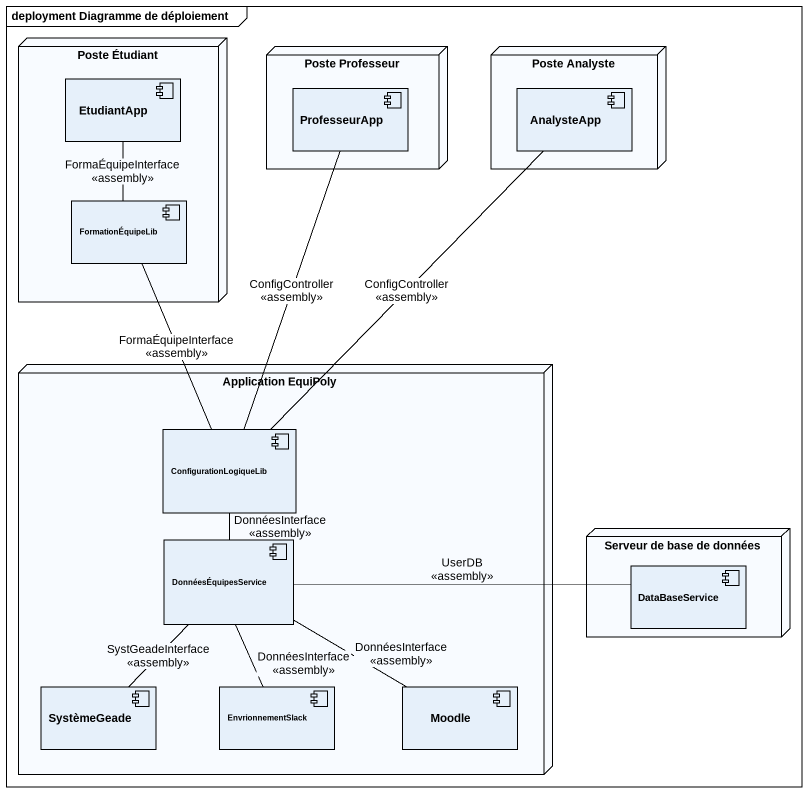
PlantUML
@startuml
mainframe deployment Diagramme de déploiement
node "Poste Étudiant" as Poste_Étudiant {
  component EtudiantApp
  component FormationÉquipeLib
}
node "Poste Professeur" as Poste_Professeur {
  component ProfesseurApp
}
node "Poste Analyste" as Poste_Analyste {
  component AnalysteApp
}
node "Application EquiPoly" as Application_EquiPoly {
  component ConfigurationLogiqueLib
  component DonnéesÉquipesService
  component SystèmeGeade
  component EnvrionnementSlack
  component Moodle
}
node "Serveur de base de données" as Serveur_de_base_de_données {
  component DataBaseService
}
EtudiantApp -- FormationÉquipeLib : FormaÉquipeInterface\n<<assembly>>
ProfesseurApp -- ConfigurationLogiqueLib : ConfigController\n<<assembly>>
AnalysteApp -- ConfigurationLogiqueLib : ConfigController\n<<assembly>>
ConfigurationLogiqueLib -up- FormationÉquipeLib : FormaÉquipeInterface\n<<assembly>>
ConfigurationLogiqueLib -- DonnéesÉquipesService : DonnéesInterface\n<<assembly>>
DonnéesÉquipesService -right- DataBaseService : UserDB\n<<assembly>>
DonnéesÉquipesService -- SystèmeGeade : SystGeadeInterface\n<<assembly>>
EnvrionnementSlack -up- DonnéesÉquipesService : DonnéesInterface\n<<assembly>>
Moodle -left- DonnéesÉquipesService : DonnéesInterface\n<<assembly>>
@enduml
